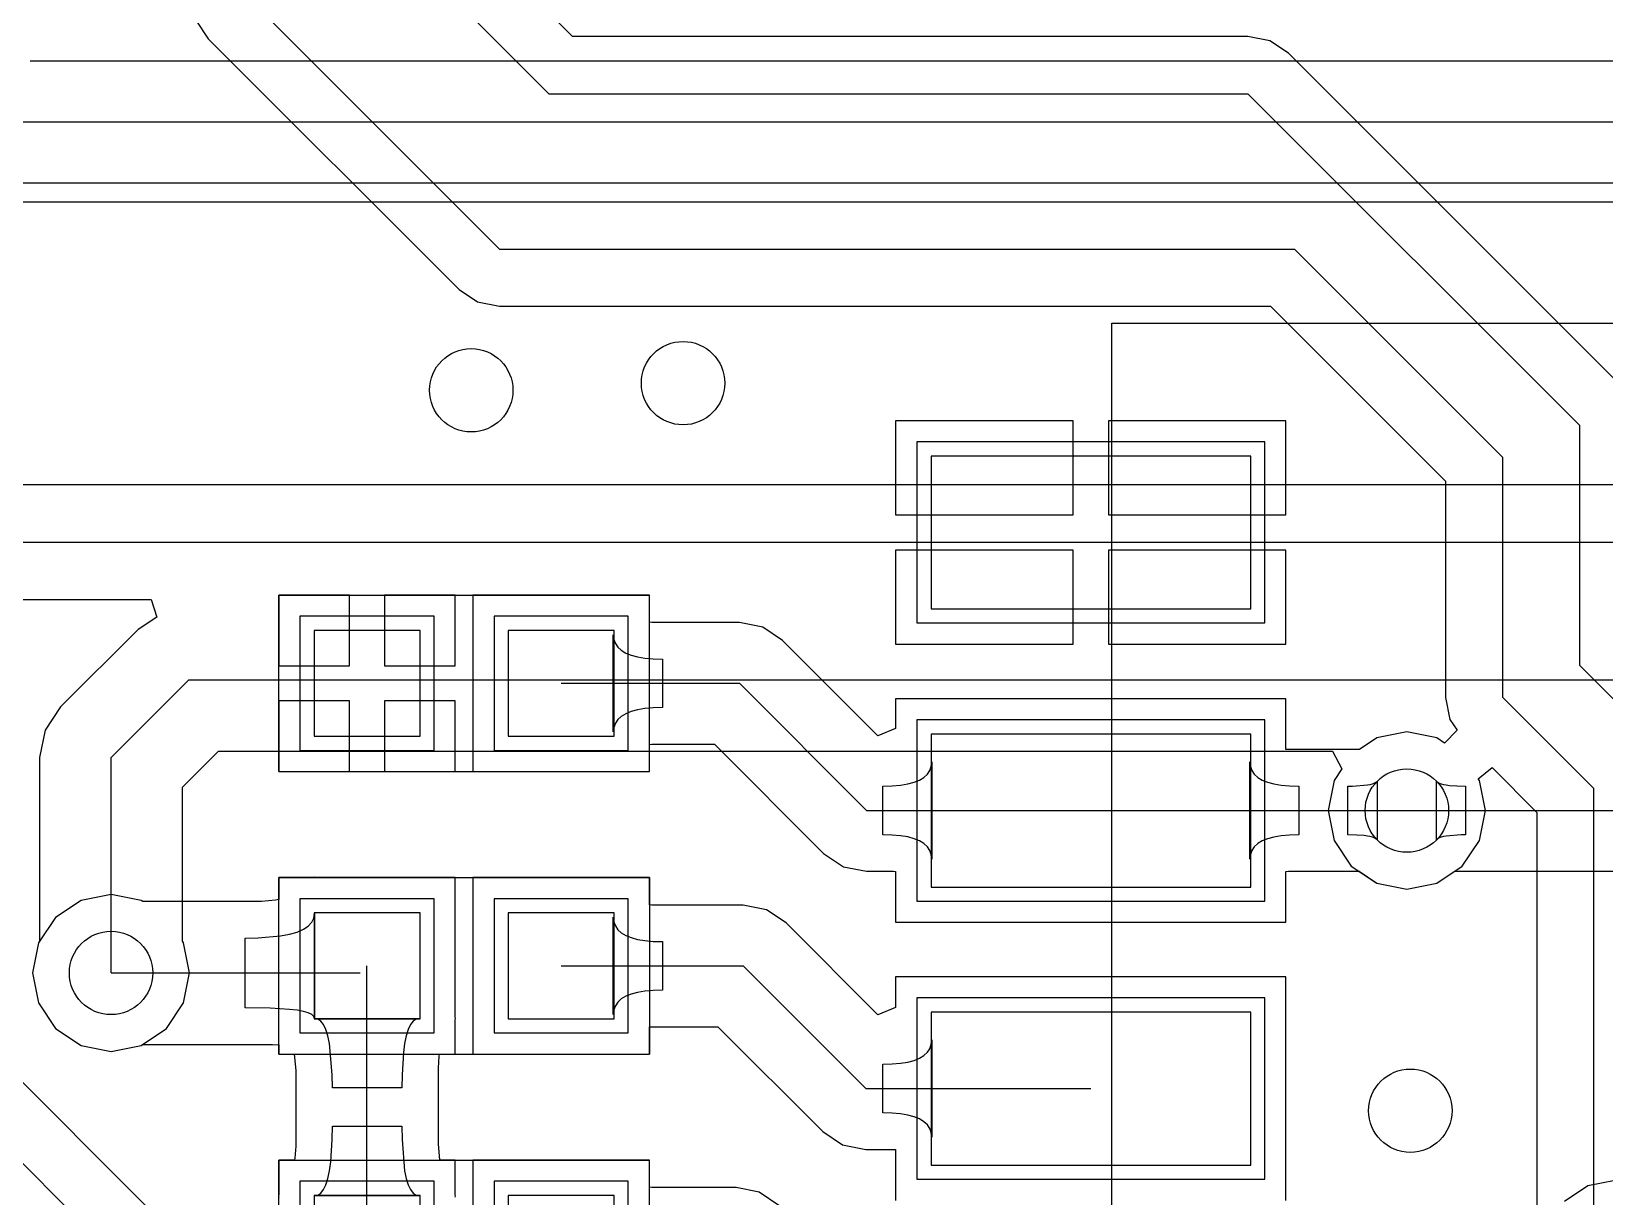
# Model space of a CAD drawing. Header units: millimetres. Extents: x 31.7 to 126, y 35.8 to 88.7.
# Drawn here: x 67.5 to 78.82, y 53.56 to 61.94 of the extents above; entities that cross this region are included whole.
import ezdxf

# ---------------------------------------------------------------- set-up
doc = ezdxf.new("R2010")
doc.units = ezdxf.units.MM
for name, color, linetype in [('BottomLayer', 5, 'Continuous'), ('BottomOverlay', 54, 'Continuous'), ('MultiLayer', 9, 'Continuous'), ('TopLayer', 1, 'Continuous'), ('TopOverlay', 2, 'Continuous'), ('TopPaste', 8, 'Continuous'), ('TopSolder', 216, 'Continuous')]:
    doc.layers.add(name, color=color, linetype=linetype)

# ---------------------------------------------------------------- blocks, each defined once
blk = doc.blocks.new('18650____________B_2')
at = {"layer": 'BottomOverlay'}
blk.add_line((-0.469, 22), (76.531, 22), dxfattribs=at)
blk = doc.blocks.new('ESP8266_12F_3')
at = {"layer": 'TopLayer'}
for p, q in [((7.22, -4.943), (7.22, -6.043)), ((9.52, -4.943), (7.22, -4.943)), ((9.52, -6.043), (9.52, -4.943)), ((7.22, -6.043), (9.52, -6.043)), ((7.22, -6.943), (7.22, -8.043)), ((9.52, -6.943), (7.22, -6.943)), ((9.52, -8.043), (9.52, -6.943)), ((7.22, -8.043), (9.52, -8.043)), ((7.22, -8.943), (7.22, -10.043)), ((9.52, -8.943), (7.22, -8.943)), ((9.52, -10.043), (9.52, -8.943)), ((7.22, -10.043), (9.52, -10.043))]:
    blk.add_line(p, q, dxfattribs=at)
at = {"layer": 'TopOverlay'}
for p, q in [((8.22, 13.002), (8.22, -10.998)), ((8.22, -10.998), (-7.78, -10.998))]:
    blk.add_line(p, q, dxfattribs=at)
at = {"layer": 'TopPaste'}
for p, q in [((7.22, -4.943), (7.22, -6.043)), ((9.52, -4.943), (7.22, -4.943)), ((9.52, -6.043), (9.52, -4.943)), ((7.22, -6.043), (9.52, -6.043)), ((7.22, -6.943), (7.22, -8.043)), ((9.52, -6.943), (7.22, -6.943)), ((9.52, -8.043), (9.52, -6.943)), ((7.22, -8.043), (9.52, -8.043)), ((7.22, -8.943), (7.22, -10.043)), ((9.52, -8.943), (7.22, -8.943)), ((9.52, -10.043), (9.52, -8.943)), ((7.22, -10.043), (9.52, -10.043))]:
    blk.add_line(p, q, dxfattribs=at)
at = {"layer": 'TopSolder'}
for p, q in [((7.119, -4.842), (7.119, -6.145)), ((9.622, -4.842), (7.119, -4.842)), ((9.622, -6.145), (9.622, -4.842)), ((7.119, -6.145), (9.622, -6.145)), ((7.119, -6.842), (7.119, -8.145)), ((9.622, -6.842), (7.119, -6.842)), ((9.622, -8.145), (9.622, -6.842)), ((7.119, -8.145), (9.622, -8.145)), ((7.119, -8.842), (7.119, -10.145)), ((9.622, -8.842), (7.119, -8.842)), ((9.622, -10.145), (9.622, -8.842)), ((7.119, -10.145), (9.622, -10.145))]:
    blk.add_line(p, q, dxfattribs=at)
blk = doc.blocks.new('R0603_4')
at = {"layer": 'TopLayer'}
for p, q in [((-1.0795, 0.381), (-1.0795, -0.381)), ((-0.3175, 0.381), (-1.0795, 0.381)), ((-0.3175, -0.381), (-0.3175, 0.381)), ((0.3175, 0.381), (0.3175, -0.381)), ((1.0795, 0.381), (0.3175, 0.381)), ((1.0795, -0.381), (1.0795, 0.381)), ((-1.0795, -0.381), (-0.3175, -0.381)), ((0.3175, -0.381), (1.0795, -0.381))]:
    blk.add_line(p, q, dxfattribs=at)
at = {"layer": 'TopOverlay'}
for p, q in [((-1.3335, -0.635), (-1.3335, 0.635)), ((-1.3335, 0.635), (1.3335, 0.635)), ((1.3335, -0.635), (1.3335, 0.635)), ((-1.3335, -0.635), (1.3335, -0.635))]:
    blk.add_line(p, q, dxfattribs=at)
at = {"layer": 'TopPaste'}
for p, q in [((-1.0795, 0.381), (-1.0795, -0.381)), ((-0.3175, 0.381), (-1.0795, 0.381)), ((-0.3175, -0.381), (-0.3175, 0.381)), ((0.3175, 0.381), (0.3175, -0.381)), ((1.0795, 0.381), (0.3175, 0.381)), ((1.0795, -0.381), (1.0795, 0.381)), ((-1.0795, -0.381), (-0.3175, -0.381)), ((0.3175, -0.381), (1.0795, -0.381))]:
    blk.add_line(p, q, dxfattribs=at)
at = {"layer": 'TopSolder'}
for p, q in [((-1.1811, 0.4826), (-1.1811, -0.4826)), ((-0.2159, 0.4826), (-1.1811, 0.4826)), ((-0.2159, -0.4826), (-0.2159, 0.4826)), ((0.2159, 0.4826), (0.2159, -0.4826)), ((1.1811, 0.4826), (0.2159, 0.4826)), ((1.1811, -0.4826), (1.1811, 0.4826)), ((-1.1811, -0.4826), (-0.2159, -0.4826)), ((0.2159, -0.4826), (1.1811, -0.4826))]:
    blk.add_line(p, q, dxfattribs=at)
blk = doc.blocks.new('R0603_33')
at = {"layer": 'TopLayer'}
for p, q in [((-1.0795, 0.381), (-1.0795, -0.381)), ((-0.3175, 0.381), (-1.0795, 0.381)), ((-0.3175, -0.381), (-0.3175, 0.381)), ((0.3175, 0.381), (0.3175, -0.381)), ((1.0795, 0.381), (0.3175, 0.381)), ((1.0795, -0.381), (1.0795, 0.381)), ((-1.0795, -0.381), (-0.3175, -0.381)), ((0.3175, -0.381), (1.0795, -0.381))]:
    blk.add_line(p, q, dxfattribs=at)
at = {"layer": 'TopOverlay'}
for p, q in [((-1.3335, -0.635), (-1.3335, 0.635)), ((-1.3335, 0.635), (1.3335, 0.635)), ((1.3335, 0.635), (1.3335, -0.635)), ((-1.3335, -0.635), (1.3335, -0.635))]:
    blk.add_line(p, q, dxfattribs=at)
at = {"layer": 'TopPaste'}
for p, q in [((-1.0795, 0.381), (-1.0795, -0.381)), ((-0.3175, 0.381), (-1.0795, 0.381)), ((-0.3175, -0.381), (-0.3175, 0.381)), ((0.3175, 0.381), (0.3175, -0.381)), ((1.0795, 0.381), (0.3175, 0.381)), ((1.0795, -0.381), (1.0795, 0.381)), ((-1.0795, -0.381), (-0.3175, -0.381)), ((0.3175, -0.381), (1.0795, -0.381))]:
    blk.add_line(p, q, dxfattribs=at)
at = {"layer": 'TopSolder'}
for p, q in [((-1.1811, 0.4826), (-1.1811, -0.4826)), ((-0.2159, 0.4826), (-1.1811, 0.4826)), ((-0.2159, -0.4826), (-0.2159, 0.4826)), ((0.2159, 0.4826), (0.2159, -0.4826)), ((1.1811, 0.4826), (0.2159, 0.4826)), ((1.1811, -0.4826), (1.1811, 0.4826)), ((-1.1811, -0.4826), (-0.2159, -0.4826)), ((0.2159, -0.4826), (1.1811, -0.4826))]:
    blk.add_line(p, q, dxfattribs=at)
blk = doc.blocks.new('R0603_34')
at = {"layer": 'TopLayer'}
for p, q in [((-1.0795, 0.381), (-1.0795, -0.381)), ((-0.3175, 0.381), (-1.0795, 0.381)), ((-0.3175, -0.381), (-0.3175, 0.381)), ((0.3175, 0.381), (0.3175, -0.381)), ((1.0795, 0.381), (0.3175, 0.381)), ((1.0795, -0.381), (1.0795, 0.381)), ((-1.0795, -0.381), (-0.3175, -0.381)), ((0.3175, -0.381), (1.0795, -0.381))]:
    blk.add_line(p, q, dxfattribs=at)
at = {"layer": 'TopOverlay'}
for p, q in [((-1.3335, -0.635), (-1.3335, 0.635)), ((-1.3335, 0.635), (1.3335, 0.635)), ((1.3335, -0.635), (1.3335, 0.635)), ((-1.3335, -0.635), (1.3335, -0.635))]:
    blk.add_line(p, q, dxfattribs=at)
at = {"layer": 'TopPaste'}
for p, q in [((-1.0795, 0.381), (-1.0795, -0.381)), ((-0.3175, 0.381), (-1.0795, 0.381)), ((-0.3175, -0.381), (-0.3175, 0.381)), ((0.3175, 0.381), (0.3175, -0.381)), ((1.0795, 0.381), (0.3175, 0.381)), ((1.0795, -0.381), (1.0795, 0.381)), ((-1.0795, -0.381), (-0.3175, -0.381)), ((0.3175, -0.381), (1.0795, -0.381))]:
    blk.add_line(p, q, dxfattribs=at)
at = {"layer": 'TopSolder'}
for p, q in [((-1.1811, 0.4826), (-1.1811, -0.4826)), ((-0.2159, 0.4826), (-1.1811, 0.4826)), ((-0.2159, -0.4826), (-0.2159, 0.4826)), ((0.2159, 0.4826), (0.2159, -0.4826)), ((1.1811, 0.4826), (0.2159, 0.4826)), ((1.1811, -0.4826), (1.1811, 0.4826)), ((-1.1811, -0.4826), (-0.2159, -0.4826)), ((0.2159, -0.4826), (1.1811, -0.4826))]:
    blk.add_line(p, q, dxfattribs=at)

msp = doc.modelspace()

# ---------------------------------------------------------------- linework, layer by layer
at = {"layer": 'BottomLayer'}
for p, q in [((102.286, 61.728), (67.491, 61.728)), ((67.31, 61.29), (102.286, 61.29)), ((67.31, 60.853), (102.105, 60.853)), ((81.931, 58.68), (59.937, 58.68)), ((59.766, 58.268), (82.321, 58.268)), ((59.766, 57.856), (68.361, 57.856)), ((68.361, 57.856), (68.4, 57.729)), ((68.4, 57.729), (68.267, 57.64)), ((68.267, 57.64), (67.709, 57.082)), ((68.072, 56.718), (68.631, 57.277)), ((68.631, 57.277), (86.589, 57.277)), ((67.709, 57.082), (67.597, 56.915)), ((67.597, 56.915), (67.558, 56.718)), ((67.558, 56.718), (67.558, 55.397)), ((68.072, 55.169), (68.072, 56.718)), ((68.586, 56.505), (68.844, 56.763)), ((68.844, 56.763), (76.859, 56.763)), ((76.859, 56.763), (76.927, 56.636)), ((76.927, 56.636), (76.872, 56.553)), ((68.586, 55.397), (68.586, 56.505)), ((76.872, 56.553), (76.829, 56.337)), ((77.608, 56.127), (77.608, 56.547)), ((77.608, 56.547), (77.616, 56.541)), ((77.616, 56.541), (77.627, 56.535)), ((77.627, 56.535), (77.641, 56.529)), ((77.641, 56.529), (77.658, 56.525)), ((77.658, 56.525), (77.678, 56.521)), ((77.678, 56.521), (77.7, 56.518)), ((77.7, 56.518), (77.753, 56.514)), ((77.753, 56.514), (77.817, 56.512)), ((77.817, 56.512), (77.817, 56.162)), ((76.829, 56.337), (76.872, 56.121)), ((77.394, 56.337), (93.751, 56.337)), ((77.616, 56.134), (77.608, 56.127)), ((77.627, 56.14), (77.616, 56.134)), ((77.641, 56.145), (77.627, 56.14)), ((77.658, 56.15), (77.641, 56.145)), ((77.678, 56.153), (77.658, 56.15)), ((77.784, 56.162), (77.678, 56.153)), ((77.817, 56.162), (77.784, 56.162)), ((76.872, 56.121), (76.994, 55.938)), ((76.994, 55.938), (77.178, 55.815)), ((77.178, 55.815), (77.394, 55.772)), ((77.394, 55.772), (77.61, 55.815)), ((77.61, 55.815), (77.734, 55.898)), ((77.734, 55.898), (77.755, 55.9)), ((77.755, 55.9), (93.57, 55.9)), ((67.55, 55.385), (67.507, 55.169)), ((67.558, 55.397), (67.55, 55.385)), ((68.594, 55.385), (68.586, 55.397)), ((68.637, 55.169), (68.594, 55.385)), ((67.507, 55.169), (67.55, 54.953)), ((68.594, 54.953), (68.637, 55.169)), ((67.55, 54.953), (67.673, 54.769)), ((68.471, 54.769), (68.594, 54.953)), ((67.673, 54.769), (67.856, 54.647)), ((68.288, 54.647), (68.471, 54.769)), ((67.856, 54.647), (68.072, 54.604)), ((68.072, 54.604), (68.288, 54.647)), ((78.892, 53.676), (78.696, 53.637)), ((78.696, 53.637), (78.529, 53.526))]:
    msp.add_line(p, q, dxfattribs=at)
for centre in [(70.663, 59.36), (72.187, 59.411), (77.394, 56.337), (68.072, 55.169), (77.419, 54.178)]:
    msp.add_circle(centre, 0.3, dxfattribs=at)
at = {"layer": 'MultiLayer'}
for centre in [(70.663, 59.36), (72.187, 59.411), (77.394, 56.337), (68.072, 55.169), (77.419, 54.178)]:
    msp.add_circle(centre, 0.3, dxfattribs=at)
at = {"layer": 'TopLayer'}
for p, q in [((68.363, 53.453), (52.711, 69.106)), ((52.299, 68.936), (68.072, 53.162)), ((70.155, 62.56), (71.222, 61.493)), ((69.063, 62.179), (70.866, 60.376)), ((71.392, 61.905), (71.094, 62.203)), ((68.682, 62.022), (68.771, 61.888)), ((76.251, 61.905), (71.392, 61.905)), ((76.408, 61.874), (76.251, 61.905)), ((68.771, 61.888), (70.575, 60.085)), ((76.542, 61.785), (76.408, 61.874)), ((78.93, 59.397), (76.542, 61.785)), ((71.222, 61.493), (76.251, 61.493)), ((76.251, 61.493), (78.638, 59.106)), ((70.866, 60.376), (76.585, 60.376)), ((76.585, 60.376), (78.084, 58.876)), ((70.575, 60.085), (70.708, 59.995)), ((70.708, 59.995), (70.866, 59.964)), ((70.866, 59.964), (76.414, 59.964)), ((76.414, 59.964), (77.672, 58.706)), ((74.994, 59.141), (73.716, 59.141)), ((73.716, 59.141), (73.716, 58.464)), ((74.994, 58.464), (74.994, 59.141)), ((76.524, 59.141), (75.248, 59.141)), ((75.248, 59.141), (75.248, 58.464)), ((76.524, 58.464), (76.524, 59.141)), ((78.638, 57.38), (78.638, 59.106)), ((78.084, 57.151), (78.084, 58.876)), ((77.672, 58.706), (77.672, 57.151)), ((73.716, 58.464), (74.994, 58.464)), ((75.248, 58.464), (76.524, 58.464)), ((74.994, 58.21), (73.716, 58.21)), ((73.716, 58.21), (73.716, 57.533)), ((74.994, 57.533), (74.994, 58.21)), ((76.524, 58.21), (75.248, 58.21)), ((75.248, 58.21), (75.248, 57.533)), ((76.524, 57.533), (76.524, 58.21)), ((69.786, 57.887), (69.278, 57.887)), ((69.278, 57.887), (69.278, 57.379)), ((69.786, 57.379), (69.786, 57.887)), ((70.548, 57.887), (70.04, 57.887)), ((70.04, 57.887), (70.04, 57.379)), ((70.548, 57.379), (70.548, 57.887)), ((71.945, 57.887), (70.675, 57.887)), ((70.675, 57.887), (70.675, 56.617)), ((71.945, 57.691), (71.945, 57.887)), ((71.963, 57.689), (71.945, 57.691)), ((72.593, 57.689), (71.963, 57.689)), ((72.761, 57.656), (72.593, 57.689)), ((72.902, 57.561), (72.761, 57.656)), ((71.685, 56.902), (71.685, 57.602)), ((71.685, 57.602), (71.689, 57.568)), ((71.689, 57.568), (71.7, 57.539)), ((71.7, 57.539), (71.717, 57.512)), ((71.717, 57.512), (71.742, 57.49)), ((73.589, 56.874), (72.902, 57.561)), ((73.716, 57.533), (74.994, 57.533)), ((75.248, 57.533), (76.524, 57.533)), ((69.278, 57.379), (69.786, 57.379)), ((70.04, 57.379), (70.548, 57.379)), ((71.742, 57.49), (71.774, 57.47)), ((71.774, 57.47), (71.813, 57.455)), ((71.813, 57.455), (71.858, 57.442)), ((71.858, 57.442), (71.911, 57.434)), ((71.911, 57.434), (71.971, 57.428)), ((71.971, 57.428), (72.038, 57.427)), ((72.038, 57.427), (72.038, 57.077)), ((78.638, 57.38), (79.959, 56.059)), ((71.31, 57.252), (72.593, 57.252)), ((72.593, 57.252), (73.507, 56.337)), ((69.786, 57.125), (69.278, 57.125)), ((69.278, 57.125), (69.278, 56.617)), ((69.786, 56.617), (69.786, 57.125)), ((70.548, 57.125), (70.04, 57.125)), ((70.04, 57.125), (70.04, 56.617)), ((70.548, 56.617), (70.548, 57.125)), ((71.813, 57.049), (71.774, 57.033)), ((71.858, 57.061), (71.813, 57.049)), ((71.911, 57.07), (71.858, 57.061)), ((71.971, 57.075), (71.911, 57.07)), ((72.038, 57.077), (71.971, 57.075)), ((76.524, 57.141), (73.716, 57.141)), ((73.716, 57.141), (73.716, 56.926)), ((76.524, 56.776), (76.524, 57.141)), ((77.672, 57.151), (77.704, 56.993)), ((78.084, 57.151), (78.74, 56.495)), ((71.689, 56.935), (71.685, 56.902)), ((71.7, 56.965), (71.689, 56.935)), ((71.717, 56.991), (71.7, 56.965)), ((71.742, 57.014), (71.717, 56.991)), ((71.774, 57.033), (71.742, 57.014)), ((73.716, 56.926), (73.589, 56.874)), ((77.704, 56.993), (77.757, 56.914)), ((71.945, 56.813), (71.963, 56.814)), ((71.945, 56.617), (71.945, 56.813)), ((71.963, 56.814), (72.412, 56.814)), ((72.412, 56.814), (73.198, 56.028)), ((77.178, 56.859), (77.054, 56.776)), ((77.394, 56.902), (77.178, 56.859)), ((77.61, 56.859), (77.394, 56.902)), ((77.665, 56.822), (77.61, 56.859)), ((77.757, 56.914), (77.665, 56.822)), ((76.542, 56.775), (76.524, 56.776)), ((77.032, 56.775), (76.542, 56.775)), ((77.054, 56.776), (77.032, 56.775)), ((69.278, 56.617), (69.786, 56.617)), ((70.04, 56.617), (70.548, 56.617)), ((70.675, 56.617), (71.945, 56.617)), ((73.92, 56.575), (73.945, 56.598)), ((73.945, 56.598), (73.962, 56.624)), ((73.962, 56.624), (73.973, 56.654)), ((73.973, 56.654), (73.977, 56.687)), ((73.977, 56.687), (73.977, 55.987)), ((76.264, 55.987), (76.264, 56.687)), ((76.264, 56.687), (76.268, 56.654)), ((76.268, 56.654), (76.279, 56.624)), ((76.279, 56.624), (76.296, 56.598)), ((76.296, 56.598), (76.321, 56.575)), ((77.908, 56.565), (78.007, 56.646)), ((78.007, 56.646), (78.328, 56.324)), ((73.624, 56.512), (73.691, 56.514)), ((73.624, 56.162), (73.624, 56.512)), ((73.691, 56.514), (73.751, 56.519)), ((73.751, 56.519), (73.804, 56.528)), ((73.804, 56.528), (73.849, 56.54)), ((73.849, 56.54), (73.888, 56.556)), ((73.888, 56.556), (73.92, 56.575)), ((76.321, 56.575), (76.353, 56.556)), ((76.353, 56.556), (76.391, 56.54)), ((76.391, 56.54), (76.437, 56.528)), ((76.437, 56.528), (76.49, 56.519)), ((76.49, 56.519), (76.55, 56.514)), ((76.55, 56.514), (76.617, 56.512)), ((76.617, 56.512), (76.617, 56.162)), ((76.97, 56.512), (77.004, 56.513)), ((76.97, 56.162), (76.97, 56.512)), ((77.004, 56.513), (77.11, 56.521)), ((77.11, 56.521), (77.13, 56.525)), ((77.13, 56.525), (77.146, 56.529)), ((77.146, 56.529), (77.16, 56.535)), ((77.16, 56.535), (77.171, 56.541)), ((77.171, 56.541), (77.18, 56.547)), ((77.18, 56.547), (77.18, 56.127)), ((77.916, 56.553), (77.908, 56.565)), ((77.959, 56.337), (77.916, 56.553)), ((78.74, 51.638), (78.74, 56.495)), ((73.507, 56.337), (75.12, 56.337)), ((75.121, 56.337), (77.394, 56.337)), ((77.916, 56.121), (77.959, 56.337)), ((78.328, 56.324), (78.328, 51.809)), ((73.691, 56.161), (73.624, 56.162)), ((73.751, 56.155), (73.691, 56.161)), ((73.804, 56.147), (73.751, 56.155)), ((73.849, 56.134), (73.804, 56.147)), ((73.888, 56.119), (73.849, 56.134)), ((76.391, 56.134), (76.353, 56.118)), ((76.437, 56.146), (76.391, 56.134)), ((76.49, 56.155), (76.437, 56.146)), ((76.55, 56.16), (76.49, 56.155)), ((76.617, 56.162), (76.55, 56.16)), ((77.035, 56.161), (76.97, 56.162)), ((77.088, 56.157), (77.035, 56.161)), ((77.11, 56.153), (77.088, 56.157)), ((77.13, 56.15), (77.11, 56.153)), ((77.146, 56.145), (77.13, 56.15)), ((77.16, 56.14), (77.146, 56.145)), ((77.171, 56.134), (77.16, 56.14)), ((77.18, 56.127), (77.171, 56.134)), ((73.198, 56.028), (73.34, 55.933)), ((73.92, 56.099), (73.888, 56.119)), ((73.945, 56.077), (73.92, 56.099)), ((73.962, 56.05), (73.945, 56.077)), ((73.973, 56.021), (73.962, 56.05)), ((73.977, 55.987), (73.973, 56.021)), ((76.268, 56.02), (76.264, 55.987)), ((76.279, 56.05), (76.268, 56.02)), ((76.296, 56.076), (76.279, 56.05)), ((76.321, 56.099), (76.296, 56.076)), ((76.353, 56.118), (76.321, 56.099)), ((77.793, 55.938), (77.916, 56.121)), ((73.34, 55.933), (73.507, 55.9)), ((77.61, 55.815), (77.793, 55.938)), ((69.526, 55.855), (69.278, 55.855)), ((69.278, 55.855), (69.278, 55.696)), ((69.536, 55.857), (69.526, 55.855)), ((69.545, 55.855), (69.536, 55.857)), ((70.548, 55.855), (69.545, 55.855)), ((70.548, 54.851), (70.548, 55.855)), ((71.945, 55.855), (70.675, 55.855)), ((70.675, 55.855), (70.675, 54.585)), ((71.945, 55.659), (71.945, 55.855)), ((73.507, 55.9), (73.699, 55.9)), ((73.699, 55.9), (73.716, 55.898)), ((73.716, 55.898), (73.716, 55.533)), ((76.524, 55.898), (76.542, 55.9)), ((76.524, 55.533), (76.524, 55.898)), ((76.542, 55.9), (77.05, 55.9)), ((77.05, 55.9), (77.051, 55.9)), ((77.051, 55.9), (77.178, 55.815)), ((77.178, 55.815), (77.394, 55.772)), ((77.394, 55.772), (77.61, 55.815)), ((67.856, 55.691), (67.673, 55.568)), ((68.072, 55.734), (67.856, 55.691)), ((68.288, 55.691), (68.072, 55.734)), ((68.3, 55.683), (68.288, 55.691)), ((69.154, 55.683), (68.3, 55.683)), ((69.254, 55.692), (69.154, 55.683)), ((69.278, 55.696), (69.254, 55.692)), ((67.673, 55.568), (67.55, 55.385)), ((69.531, 55.564), (69.536, 55.598)), ((69.536, 55.598), (69.536, 54.842)), ((71.685, 54.87), (71.685, 55.57)), ((71.685, 55.57), (71.689, 55.536)), ((71.963, 55.657), (71.945, 55.659)), ((72.619, 55.657), (71.963, 55.657)), ((72.786, 55.624), (72.619, 55.657)), ((72.928, 55.529), (72.786, 55.624)), ((69.356, 55.447), (69.411, 55.463)), ((69.411, 55.463), (69.456, 55.483)), ((69.456, 55.483), (69.491, 55.506)), ((69.491, 55.506), (69.516, 55.533)), ((69.516, 55.533), (69.531, 55.564)), ((71.689, 55.536), (71.7, 55.507)), ((71.7, 55.507), (71.717, 55.48)), ((71.717, 55.48), (71.742, 55.458)), ((71.742, 55.458), (71.774, 55.438)), ((73.589, 54.867), (72.928, 55.529)), ((73.716, 55.533), (76.524, 55.533)), ((67.55, 55.385), (67.507, 55.169)), ((69.036, 55.419), (69.131, 55.421)), ((69.036, 54.919), (69.036, 55.419)), ((69.131, 55.421), (69.291, 55.435)), ((69.291, 55.435), (69.356, 55.447)), ((71.774, 55.438), (71.813, 55.423)), ((71.813, 55.423), (71.858, 55.41)), ((71.858, 55.41), (71.911, 55.402)), ((71.911, 55.402), (71.971, 55.396)), ((71.971, 55.396), (72.038, 55.395)), ((72.038, 55.395), (72.038, 55.045)), ((67.507, 55.169), (67.55, 54.953)), ((68.072, 55.169), (69.863, 55.169)), ((69.913, 53.188), (69.913, 55.22)), ((71.31, 55.22), (72.619, 55.22)), ((72.619, 55.22), (73.501, 54.337)), ((76.524, 55.141), (73.716, 55.141)), ((73.716, 55.141), (73.716, 54.92)), ((76.524, 53.533), (76.524, 55.141)), ((71.774, 55.001), (71.742, 54.982)), ((71.813, 55.017), (71.774, 55.001)), ((71.858, 55.029), (71.813, 55.017)), ((71.911, 55.038), (71.858, 55.029)), ((71.971, 55.043), (71.911, 55.038)), ((72.038, 55.045), (71.971, 55.043)), ((67.55, 54.953), (67.673, 54.769)), ((69.216, 54.916), (69.036, 54.919)), ((69.356, 54.906), (69.216, 54.916)), ((69.411, 54.9), (69.356, 54.906)), ((69.456, 54.891), (69.411, 54.9)), ((69.491, 54.881), (69.456, 54.891)), ((71.689, 54.903), (71.685, 54.87)), ((71.7, 54.933), (71.689, 54.903)), ((71.717, 54.959), (71.7, 54.933)), ((71.742, 54.982), (71.717, 54.959)), ((73.716, 54.92), (73.589, 54.867)), ((69.516, 54.869), (69.491, 54.881)), ((69.531, 54.856), (69.516, 54.869)), ((69.536, 54.842), (69.531, 54.856)), ((69.56, 54.837), (69.536, 54.842)), ((69.536, 54.842), (70.291, 54.842)), ((69.582, 54.822), (69.56, 54.837)), ((69.601, 54.797), (69.582, 54.822)), ((69.617, 54.762), (69.601, 54.797)), ((70.226, 54.797), (70.21, 54.762)), ((70.245, 54.822), (70.226, 54.797)), ((70.267, 54.837), (70.245, 54.822)), ((70.291, 54.842), (70.267, 54.837)), ((70.55, 54.842), (70.548, 54.851)), ((70.548, 54.832), (70.55, 54.842)), ((70.548, 54.585), (70.548, 54.832)), ((71.945, 54.781), (71.963, 54.782)), ((71.945, 54.585), (71.945, 54.781)), ((71.963, 54.782), (72.437, 54.782)), ((72.437, 54.782), (73.192, 54.028)), ((67.673, 54.769), (67.856, 54.647)), ((69.632, 54.717), (69.617, 54.762)), ((69.643, 54.662), (69.632, 54.717)), ((69.662, 54.437), (69.643, 54.662)), ((70.184, 54.662), (70.175, 54.597)), ((70.195, 54.717), (70.184, 54.662)), ((70.21, 54.762), (70.195, 54.717)), ((73.973, 54.654), (73.977, 54.687)), ((73.977, 54.687), (73.977, 53.987)), ((67.856, 54.647), (68.072, 54.604)), ((68.072, 54.604), (68.288, 54.647)), ((68.288, 54.647), (68.3, 54.655)), ((68.3, 54.655), (69.234, 54.655)), ((69.234, 54.655), (69.278, 54.652)), ((69.278, 54.652), (69.278, 54.585)), ((69.278, 54.585), (69.39, 54.585)), ((69.39, 54.585), (69.4, 54.468)), ((70.175, 54.597), (70.165, 54.437)), ((70.427, 54.485), (70.433, 54.571)), ((70.433, 54.571), (70.435, 54.585)), ((70.435, 54.585), (70.548, 54.585)), ((70.675, 54.585), (71.945, 54.585)), ((73.849, 54.54), (73.888, 54.556)), ((73.888, 54.556), (73.92, 54.575)), ((73.92, 54.575), (73.945, 54.598)), ((73.945, 54.598), (73.962, 54.624)), ((73.962, 54.624), (73.973, 54.654)), ((69.4, 54.468), (69.4, 53.922)), ((69.664, 54.342), (69.662, 54.437)), ((70.165, 54.437), (70.163, 54.342)), ((70.427, 53.939), (70.427, 54.485)), ((73.624, 54.512), (73.691, 54.514)), ((73.624, 54.162), (73.624, 54.512)), ((73.691, 54.514), (73.751, 54.519)), ((73.751, 54.519), (73.804, 54.528)), ((73.804, 54.528), (73.849, 54.54)), ((70.163, 54.342), (69.664, 54.342)), ((73.501, 54.337), (75.12, 54.337)), ((73.691, 54.161), (73.624, 54.162)), ((73.751, 54.155), (73.691, 54.161)), ((73.804, 54.147), (73.751, 54.155)), ((73.849, 54.134), (73.804, 54.147)), ((73.888, 54.119), (73.849, 54.134)), ((73.92, 54.099), (73.888, 54.119)), ((73.945, 54.077), (73.92, 54.099)), ((69.662, 53.971), (69.664, 54.066)), ((69.664, 54.066), (70.163, 54.066)), ((70.163, 54.066), (70.165, 53.971)), ((73.192, 54.028), (73.334, 53.933)), ((73.962, 54.05), (73.945, 54.077)), ((73.973, 54.021), (73.962, 54.05)), ((73.977, 53.987), (73.973, 54.021)), ((69.4, 53.922), (69.394, 53.837)), ((69.652, 53.811), (69.662, 53.971)), ((70.165, 53.971), (70.184, 53.746)), ((70.437, 53.823), (70.427, 53.939)), ((73.334, 53.933), (73.501, 53.9)), ((73.501, 53.9), (73.699, 53.9)), ((73.699, 53.9), (73.716, 53.898)), ((73.716, 53.898), (73.716, 53.533)), ((69.392, 53.823), (69.278, 53.823)), ((69.278, 53.823), (69.278, 53.575)), ((69.394, 53.837), (69.392, 53.823)), ((69.643, 53.746), (69.652, 53.811)), ((70.548, 53.823), (70.437, 53.823)), ((70.548, 53.575), (70.548, 53.823)), ((71.945, 53.823), (70.675, 53.823)), ((70.675, 53.823), (70.675, 52.553)), ((71.945, 53.627), (71.945, 53.823)), ((69.601, 53.611), (69.617, 53.646)), ((69.617, 53.646), (69.632, 53.691)), ((69.632, 53.691), (69.643, 53.746)), ((70.184, 53.746), (70.195, 53.691)), ((70.195, 53.691), (70.21, 53.646)), ((70.21, 53.646), (70.226, 53.611)), ((69.278, 53.575), (69.277, 53.566)), ((69.277, 53.566), (69.278, 53.556)), ((69.536, 53.566), (69.56, 53.571)), ((70.291, 53.566), (69.536, 53.566)), ((69.56, 53.571), (69.582, 53.586)), ((69.582, 53.586), (69.601, 53.611)), ((70.226, 53.611), (70.245, 53.586)), ((70.245, 53.586), (70.267, 53.571)), ((70.267, 53.571), (70.291, 53.566)), ((70.55, 53.566), (70.548, 53.575)), ((70.548, 53.556), (70.55, 53.566)), ((71.963, 53.625), (71.945, 53.627)), ((72.568, 53.625), (71.963, 53.625)), ((72.735, 53.592), (72.568, 53.625)), ((72.877, 53.497), (72.735, 53.592))]:
    msp.add_line(p, q, dxfattribs=at)
for centre in [(70.663, 59.36), (72.187, 59.411), (77.394, 56.337), (68.072, 55.169), (77.419, 54.178)]:
    msp.add_circle(centre, 0.3, dxfattribs=at)

# ---------------------------------------------------------------- block references
for name, p, rotation in [('18650____________B_2', (40.283, 38.715), 360), ('ESP8266_12F_3', (83.491, 48.844), 180), ('R0603_4', (70.612, 57.252), 360), ('R0603_33', (70.612, 55.22), 360), ('R0603_34', (70.612, 53.188), 360)]:
    msp.add_blockref(name, p, dxfattribs=dict(rotation=rotation))

doc.saveas('drawing.dxf')
